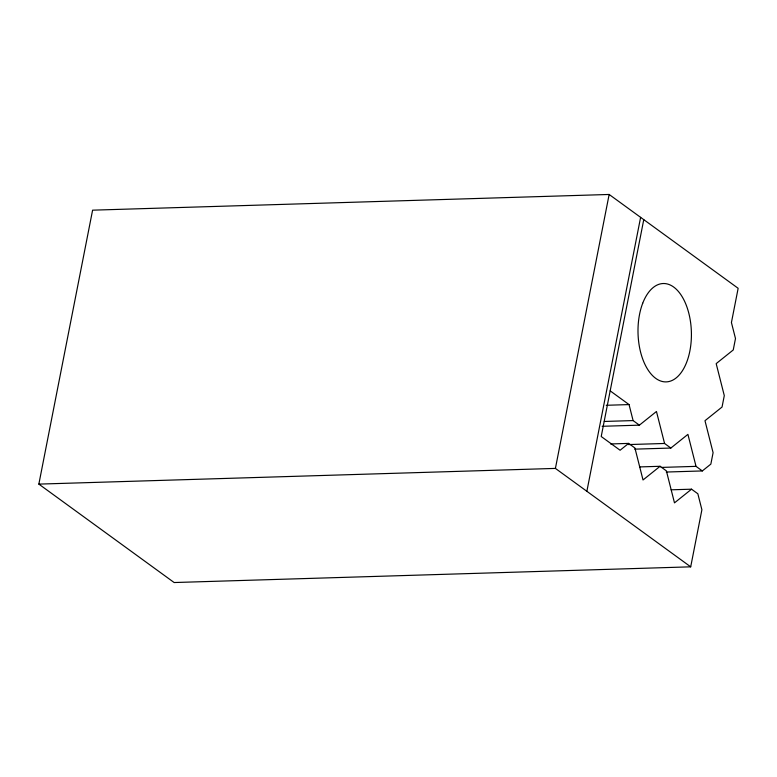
<?xml version="1.0" encoding="UTF-8"?>
<svg xmlns="http://www.w3.org/2000/svg" width="777" height="777" viewBox="0 0 777 777"><rect width="100%" height="100%" fill="white"/><g stroke="black" fill="none" stroke-linecap="round" stroke-linejoin="round"><path stroke-width="1.17" d="M671.124 489.811L691.549 489.189L697.843 493.764L701.893 509.761L690.695 566.831L174.145 582.536L38.85 484.11L92.599 210.169L609.149 194.464L738.15 288.306L731.429 322.552L735.489 338.539L733.245 349.961L716.18 363.626L724.29 395.619L722.047 407.031L704.982 420.707L713.092 452.69L710.848 464.102L702.321 470.94L666.277 472.037M690.695 566.831L555.409 468.405L609.149 194.464M586.868 491.297L640.617 217.346M643.764 219.638L601.213 436.509L620.095 450.242L628.622 443.405L634.916 447.989L643.026 479.972L660.081 466.297L666.375 470.872L674.485 502.865L691.549 489.189M602.156 426.291L639.393 425.155L656.458 411.489L664.568 443.473L670.852 448.047L687.917 434.372L696.027 466.355L702.321 470.94M606.225 405.283L629.049 404.584L633.1 420.58L639.393 425.155M604.273 421.455L633.1 420.58M610.605 443.958L628.622 443.405M628.525 444.57L664.568 443.473M634.819 449.145L670.852 448.047M38.85 484.11L555.409 468.405M639.665 466.919L660.081 466.297M661.188 467.424L696.027 466.355M610.168 390.85L629.049 404.584M642.725 303.205A49.213 26.69 88.3 0 0 662.587 381.556A49.213 26.69 88.3 0 0 688.849 313.374A49.213 26.69 88.3 0 0 642.725 303.205"/></g></svg>
